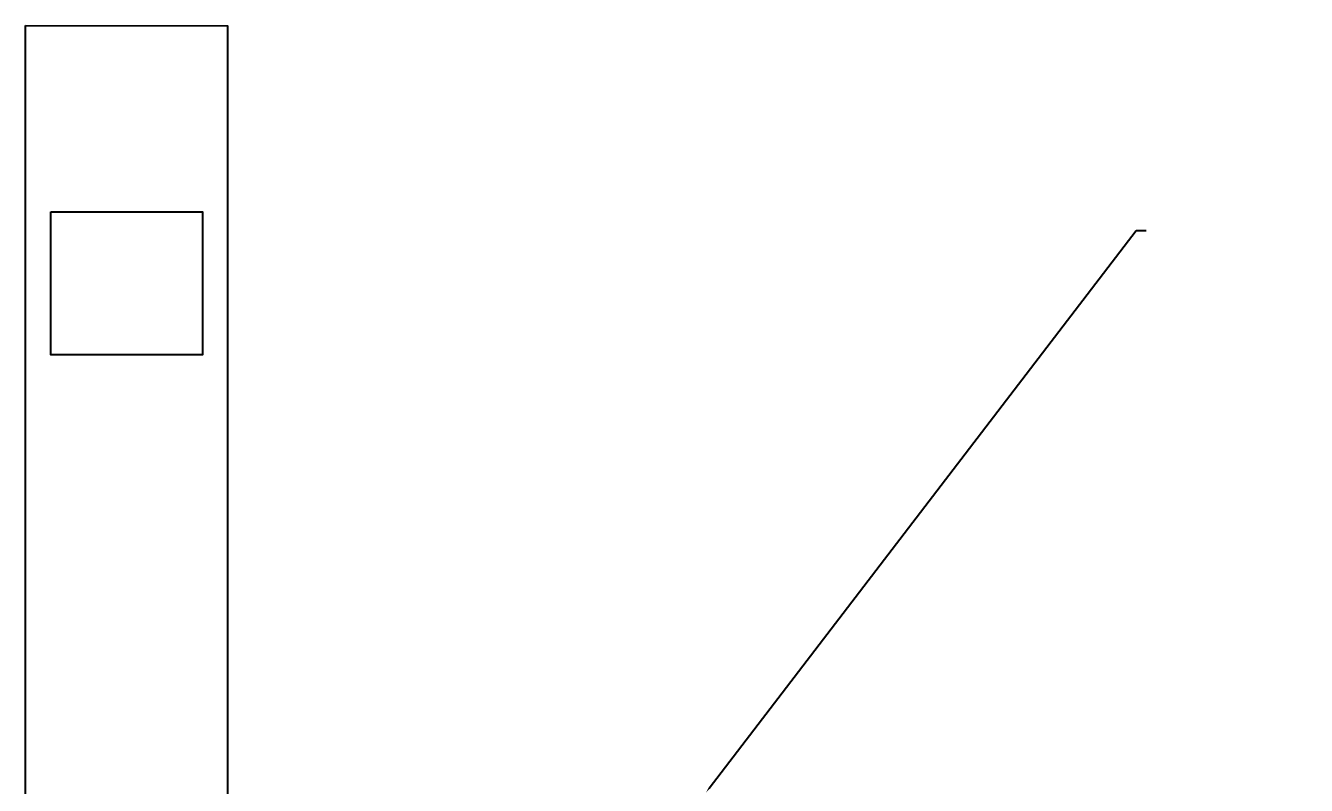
# Model space of a CAD drawing. Header units: metres. Extents: x 18203 to 41586, y 7179 to 24742.
# Drawn here: x 26253 to 27277, y 13216 to 13824 of the extents above; entities that cross this region are included whole.
import ezdxf
from ezdxf import colors
from ezdxf.entities.mleader import LeaderData, LeaderLine
from ezdxf.math import Vec2, Vec3

# ---------------------------------------------------------------- set-up
doc = ezdxf.new("R2010")
doc.units = ezdxf.units.M
doc.header["$LTSCALE"] = 50
doc.header["$MEASUREMENT"] = 0
doc.layers.get('0').update_dxf_attribs({"linetype": 'CONTINUOUS'})
doc.styles.get("Standard").update_dxf_attribs({"font": 'romans', "width": 0.65, "height": 30})

msp = doc.modelspace()

# ---------------------------------------------------------------- linework, layer by layer
at = {"color": 1}
msp.add_lwpolyline([(26252.929, 13823.624), (26414.412, 13823.338), (26414.412, 11450.321), (26252.929, 11450.606)], close=True, dxfattribs=at)
at = {"color": 3}
msp.add_lwpolyline([(26273.021, 13674.747), (26394.319, 13674.747), (26394.319, 13560.465), (26273.021, 13560.465)], close=True, dxfattribs=at)

# ---------------------------------------------------------------- leaders
at = {"color": 2}
ml = msp.add_multileader_mtext('Standard', dxfattribs=at)
ml.set_content('TRANSFORMADOR AÉREO - 150kVA', color=2)
ml.set_leader_properties()
ml.build(insert=Vec2(0, 0))
ctx = ml.context
ctx.base_point, ctx.char_height, ctx.plane_origin = Vec3(27148.585, 13659.785), 150, Vec3(26395.254, 13142.031)
ctx.text_align_type = 2
notes = []
notes.append((ctx, [(1, (1, 1, 0), (27140.585, 13659.785), (1, 0), 8, [(0, [(26796.836, 13211.011)], 0, [])])]))
ctx.mtext.insert, ctx.mtext.alignment, ctx.mtext.flow_direction = Vec3(29764.514, 13734.785), 3, 5
for ctx, leaders in notes:
    for number, flags, end, landing, length, lines in leaders:
        leader = LeaderData()
        leader.index, (leader.has_last_leader_line, leader.has_dogleg_vector, leader.attachment_direction) = number, flags
        leader.last_leader_point, leader.dogleg_vector, leader.dogleg_length = Vec3(end), Vec3(landing), length
        for number, points, colour, breaks in lines:
            line = LeaderLine()
            line.index, line.vertices, line.color, line.breaks = number, Vec3.list(points), colors.encode_raw_color(colour), breaks
            leader.lines.append(line)
        ctx.leaders.append(leader)

doc.saveas('drawing.dxf')
